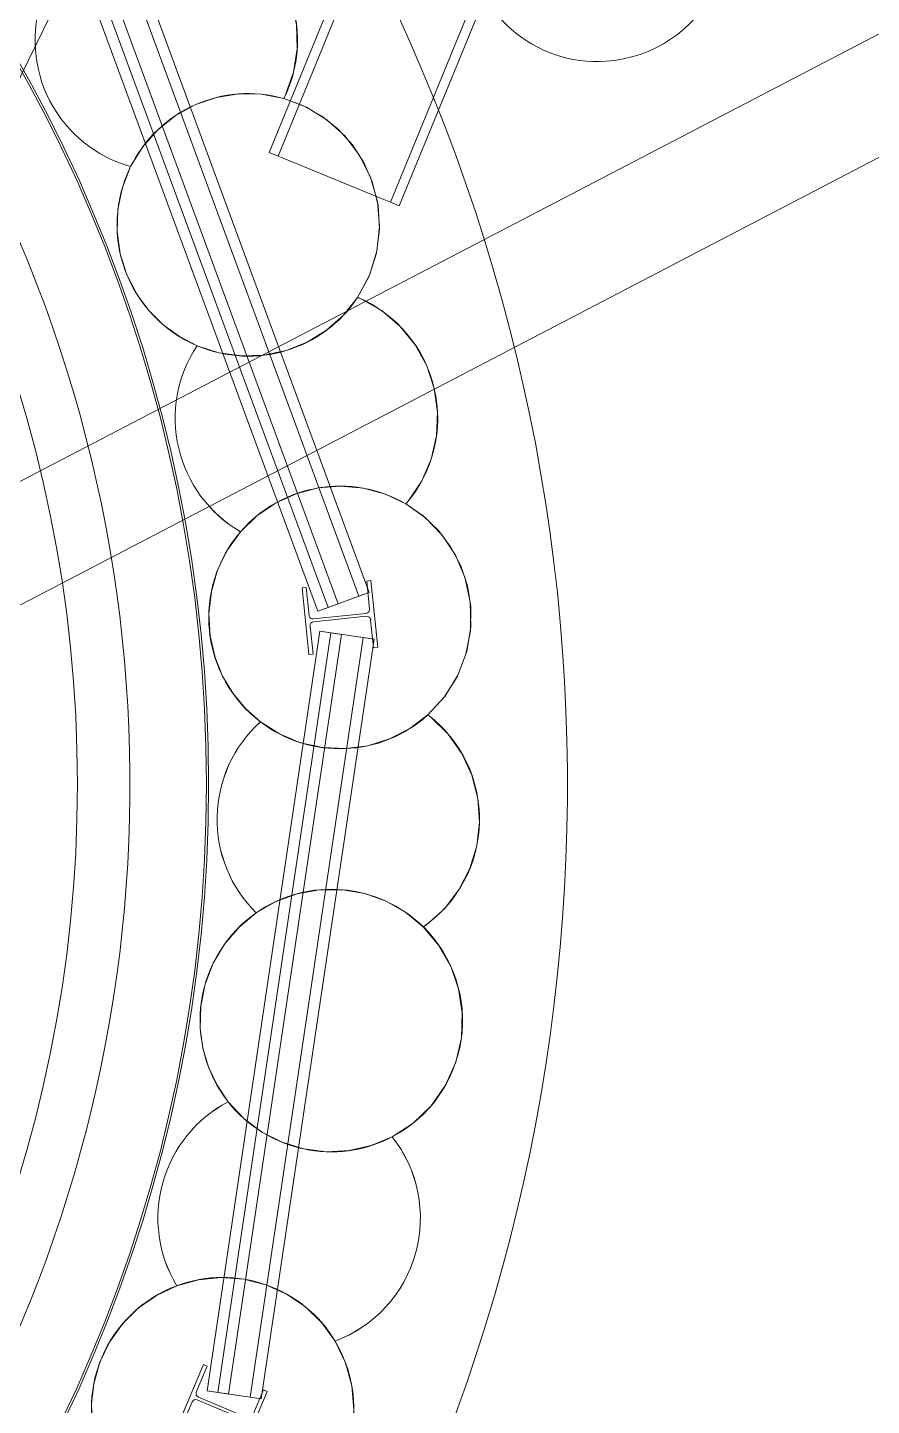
# Model space of a CAD drawing. Header units: metres. Extents: x 1753726 to 1755216, y 5920592 to 5921703.
# Drawn here: x 1754216.461 to 1754218.39, y 5920998.834 to 5921001.983 of the extents above; entities that cross this region are included whole.
import ezdxf

# ---------------------------------------------------------------- set-up
doc = ezdxf.new("R2010")
doc.units = ezdxf.units.M
doc.linetypes.add('HIDDEN2', pattern=[4.7625, 3.175, -1.5875])
for name, color, linetype, lineweight in [('A-FLOR-____-OTLN', 9, 'Continuous', 9), ('A-WALL-____-OTLN', 2, 'Continuous', 9), ('P-PIPE-____-OTLN', 6, 'HIDDEN2', 18), ('S-BEAM-____-OTLN', 7, 'Continuous', 9), ('S-FNDN-____-OTLN', 7, 'Continuous', 9)]:
    doc.layers.add(name, color=color, linetype=linetype, lineweight=lineweight)

# ---------------------------------------------------------------- blocks, each defined once
blk = doc.blocks.new('308492-ARUP-TUTB-MOD-0001_rvt-1-X-ARUP-GL-HERNE_BAY_ALIGNMENT')
at = {"layer": 'P-PIPE-____-OTLN'}
for p, q in [((1754215.6123, 5921000.5124), (1754520.6435, 5921159.3324)), ((1754215.7277, 5921000.2906), (1754520.759, 5921159.1107)), ((1754215.37, 5920999.6803), (1754222.6642, 5921014.5456))]:
    blk.add_line(p, q, dxfattribs=at)
blk = doc.blocks.new('Arup_Beam_Steel I Section_UC_AU1 - 150UC30-4392436-X-ARUP-GL-HERNE_BAY_ALIGNMENT')
at = {"layer": 'S-BEAM-____-OTLN'}
for p, q in [((1754217.2455, 5921000.7188), (1754217.2362, 5921000.7178)), ((1754217.2362, 5921000.7178), (1754217.2455, 5921000.7188)), ((1754217.2614, 5921000.5666), (1754217.2455, 5921000.7188)), ((1754217.2455, 5921000.7188), (1754217.2614, 5921000.5666)), ((1754217.0977, 5921000.7034), (1754217.0884, 5921000.7024)), ((1754217.0884, 5921000.7024), (1754217.0977, 5921000.7034)), ((1754217.0884, 5921000.7024), (1754217.1042, 5921000.5502)), ((1754217.1042, 5921000.5502), (1754217.0884, 5921000.7024)), ((1754217.1044, 5921000.6394), (1754217.0977, 5921000.7034)), ((1754217.0977, 5921000.7034), (1754217.1044, 5921000.6394)), ((1754217.2362, 5921000.7178), (1754217.2428, 5921000.6538)), ((1754217.2428, 5921000.6538), (1754217.2362, 5921000.7178)), ((1754217.2349, 5921000.6441), (1754217.1141, 5921000.6315)), ((1754217.1141, 5921000.6315), (1754217.2349, 5921000.6441)), ((1754217.1148, 5921000.6249), (1754217.2356, 5921000.6375)), ((1754217.2356, 5921000.6375), (1754217.1148, 5921000.6249)), ((1754217.2453, 5921000.6296), (1754217.252, 5921000.5656)), ((1754217.252, 5921000.5656), (1754217.2453, 5921000.6296)), ((1754217.1136, 5921000.5512), (1754217.1069, 5921000.6151)), ((1754217.1069, 5921000.6151), (1754217.1136, 5921000.5512)), ((1754217.252, 5921000.5656), (1754217.2614, 5921000.5666)), ((1754217.2614, 5921000.5666), (1754217.252, 5921000.5656)), ((1754217.1042, 5921000.5502), (1754217.1136, 5921000.5512)), ((1754217.1136, 5921000.5512), (1754217.1042, 5921000.5502))]:
    blk.add_line(p, q, dxfattribs=at)
for centre, major_axis, start_param, end_param in [((1754217.1132, 5921000.6403), (-0.00805, 0.00379), 0.543324, 2.114121), ((1754217.1132, 5921000.6403), (-0.00805, 0.00379), 0.543324, 2.114121), ((1754217.1157, 5921000.6161), (-0.00805, 0.00379), 5.255713, 6.826509), ((1754217.1157, 5921000.6161), (-0.00805, 0.00379), 5.255713, 6.826509), ((1754217.234, 5921000.6529), (-0.00748, 0.00482), 2.247247, 3.818043), ((1754217.234, 5921000.6529), (-0.00748, 0.00482), 2.247247, 3.818043), ((1754217.2365, 5921000.6286), (-0.00805, 0.00379), 3.684917, 5.255713), ((1754217.2365, 5921000.6286), (-0.00805, 0.00379), 3.684917, 5.255713)]:
    blk.add_ellipse(centre, major_axis=major_axis, ratio=1, start_param=start_param, end_param=end_param, dxfattribs=at)
blk = doc.blocks.new('Arup_Beam_Steel I Section_UC_AU1 - 150UC30-4392437-X-ARUP-GL-HERNE_BAY_ALIGNMENT')
at = {"layer": 'S-BEAM-____-OTLN'}
for p, q in [((1754216.8631, 5920998.9277), (1754216.8037, 5920998.7867)), ((1754216.8037, 5920998.7867), (1754216.8631, 5920998.9277)), ((1754216.8718, 5920998.924), (1754216.8631, 5920998.9277)), ((1754216.8631, 5920998.9277), (1754216.8718, 5920998.924)), ((1754216.8468, 5920998.8648), (1754216.8718, 5920998.924)), ((1754216.8718, 5920998.924), (1754216.8468, 5920998.8648)), ((1754216.9493, 5920998.7253), (1754217.0087, 5920998.8663)), ((1754217.0087, 5920998.8663), (1754216.9493, 5920998.7253)), ((1754217, 5920998.87), (1754216.9751, 5920998.8107)), ((1754216.9751, 5920998.8107), (1754217, 5920998.87)), ((1754217.0087, 5920998.8663), (1754217, 5920998.87)), ((1754217, 5920998.87), (1754217.0087, 5920998.8663)), ((1754216.8124, 5920998.783), (1754216.8373, 5920998.8423)), ((1754216.8373, 5920998.8423), (1754216.8124, 5920998.783)), ((1754216.849, 5920998.847), (1754216.9609, 5920998.7999)), ((1754216.9609, 5920998.7999), (1754216.849, 5920998.847)), ((1754216.9634, 5920998.806), (1754216.8515, 5920998.8531)), ((1754216.8515, 5920998.8531), (1754216.9634, 5920998.806)), ((1754216.8037, 5920998.7867), (1754216.8124, 5920998.783)), ((1754216.8124, 5920998.783), (1754216.8037, 5920998.7867)), ((1754216.9656, 5920998.7882), (1754216.9406, 5920998.729)), ((1754216.9406, 5920998.729), (1754216.9656, 5920998.7882)), ((1754216.9406, 5920998.729), (1754216.9493, 5920998.7253)), ((1754216.9493, 5920998.7253), (1754216.9406, 5920998.729))]:
    blk.add_line(p, q, dxfattribs=at)
for centre, major_axis, start_param, end_param in [((1754216.855, 5920998.8613), (-0.00738, 0.00497), 0.193278, 1.764074), ((1754216.855, 5920998.8613), (-0.00738, 0.00497), 0.193278, 1.764074), ((1754216.8455, 5920998.8388), (-0.00738, 0.00497), 4.905667, 6.476463), ((1754216.8455, 5920998.8388), (-0.00738, 0.00497), 4.905667, 6.476463), ((1754216.9574, 5920998.7917), (-0.00738, 0.00497), 3.334871, 4.905667), ((1754216.9574, 5920998.7917), (-0.00738, 0.00497), 3.334871, 4.905667), ((1754216.9669, 5920998.8142), (0.00811, 0.00367), 3.888445, 5.459241), ((1754216.9669, 5920998.8142), (0.00811, 0.00367), 3.888445, 5.459241)]:
    blk.add_ellipse(centre, major_axis=major_axis, ratio=1, start_param=start_param, end_param=end_param, dxfattribs=at)
blk = doc.blocks.new('308492-ARUP-STTW-MOD-0400_rvt-1-X-ARUP-GL-HERNE_BAY_ALIGNMENT')
at = {"layer": 'A-FLOR-____-OTLN'}
for start, end in [(0, 180), (0, 180), (180, 0), (180, 0)]:
    blk.add_arc((1754213.52, 5921000.2536), 3.35, start, end, dxfattribs=at)
at = {"layer": 'A-WALL-____-OTLN'}
for p, q in [((1754217.2183, 5921000.6833), (1754216.6111, 5921002.3299)), ((1754217.2417, 5921000.692), (1754216.6346, 5921002.3386)), ((1754216.6346, 5921002.3386), (1754217.2417, 5921000.692)), ((1754216.5173, 5921002.2953), (1754217.1245, 5921000.6487)), ((1754217.1245, 5921000.6487), (1754216.5173, 5921002.2953)), ((1754216.5173, 5921002.2953), (1754217.1245, 5921000.6487)), ((1754217.1245, 5921000.6487), (1754216.5173, 5921002.2953)), ((1754216.5408, 5921002.304), (1754217.1479, 5921000.6574)), ((1754216.5642, 5921002.3126), (1754217.1714, 5921000.666)), ((1754217.1714, 5921000.666), (1754216.5642, 5921002.3126)), ((1754217.2417, 5921000.692), (1754217.1245, 5921000.6487)), ((1754217.2417, 5921000.692), (1754217.2183, 5921000.6833)), ((1754217.1714, 5921000.666), (1754217.1245, 5921000.6487)), ((1754217.1714, 5921000.666), (1754217.1245, 5921000.6487)), ((1754217.1479, 5921000.6574), (1754217.1245, 5921000.6487)), ((1754217.2183, 5921000.6833), (1754217.1479, 5921000.6574)), ((1754217.1294, 5921000.6035), (1754216.8713, 5920998.8676)), ((1754216.8713, 5920998.8676), (1754217.1294, 5921000.6035)), ((1754217.1294, 5921000.6035), (1754216.8713, 5920998.8676)), ((1754216.8713, 5920998.8676), (1754217.1294, 5921000.6035)), ((1754217.1541, 5921000.5998), (1754216.896, 5920998.8639)), ((1754217.1788, 5921000.5961), (1754216.9207, 5920998.8602)), ((1754216.9207, 5920998.8602), (1754217.1788, 5921000.5961)), ((1754217.1294, 5921000.6035), (1754217.253, 5921000.5851)), ((1754217.1294, 5921000.6035), (1754217.1541, 5921000.5998)), ((1754217.1294, 5921000.6035), (1754217.1788, 5921000.5961)), ((1754217.1788, 5921000.5961), (1754217.1294, 5921000.6035)), ((1754217.2283, 5921000.5888), (1754217.1541, 5921000.5998)), ((1754216.9702, 5920998.8529), (1754217.2283, 5921000.5888)), ((1754216.9949, 5920998.8492), (1754217.253, 5921000.5851)), ((1754217.253, 5921000.5851), (1754216.9949, 5920998.8492)), ((1754217.2283, 5921000.5888), (1754217.253, 5921000.5851)), ((1754216.9949, 5920998.8492), (1754216.8713, 5920998.8676)), ((1754216.896, 5920998.8639), (1754216.8713, 5920998.8676)), ((1754216.9207, 5920998.8602), (1754216.8713, 5920998.8676)), ((1754216.9207, 5920998.8602), (1754216.8713, 5920998.8676)), ((1754216.9702, 5920998.8529), (1754216.896, 5920998.8639)), ((1754216.9949, 5920998.8492), (1754216.9702, 5920998.8529))]:
    blk.add_line(p, q, dxfattribs=at)
at = {"layer": 'S-BEAM-____-OTLN'}
for radius, start, end in [(3.355, 0, 180), (3.355, 0, 180), (3.055, 0, 180), (3.055, 0, 180), (3.355, 180, 0), (3.355, 180, 0), (3.055, 180, 0), (3.055, 180, 0)]:
    blk.add_arc((1754213.52, 5921000.2536), radius, start, end, dxfattribs=at)
at = {"layer": 'S-FNDN-____-OTLN', "flags": 128}
for points in [[(1754216.8321, 5921002.2486), (1754216.8845, 5921002.234), (1754216.9335, 5921002.2101), (1754216.9773, 5921002.1778), (1754217.0146, 5921002.1381), (1754217.0441, 5921002.0923), (1754217.0648, 5921002.0419), (1754217.0761, 5921001.9886), (1754217.0775, 5921001.9341), (1754217.0691, 5921001.8803), (1754217.051, 5921001.8289)], [(1754217.051, 5921001.8289), (1754217.0691, 5921001.8803), (1754217.0775, 5921001.9341), (1754217.0761, 5921001.9886), (1754217.0648, 5921002.0419), (1754217.0441, 5921002.0923), (1754217.0146, 5921002.1381), (1754216.9773, 5921002.1778), (1754216.9335, 5921002.2101), (1754216.8845, 5921002.234), (1754216.8321, 5921002.2486)], [(1754216.6966, 5921001.6647), (1754216.7236, 5921001.7091), (1754216.7578, 5921001.7482), (1754216.7983, 5921001.7808), (1754216.8437, 5921001.8059), (1754216.8928, 5921001.8228), (1754216.9441, 5921001.831), (1754216.996, 5921001.8302), (1754217.047, 5921001.8205)], [(1754217.047, 5921001.8205), (1754216.996, 5921001.8302), (1754216.9441, 5921001.831), (1754216.8928, 5921001.8228), (1754216.8437, 5921001.8059), (1754216.7983, 5921001.7808), (1754216.7578, 5921001.7482), (1754216.7236, 5921001.7091), (1754216.6966, 5921001.6647)], [(1754217.051, 5921001.8289), (1754217.047, 5921001.8205)], [(1754217.047, 5921001.8205), (1754217.051, 5921001.8289)], [(1754217.047, 5921001.8205), (1754217.0921, 5921001.8037), (1754217.1338, 5921001.7801), (1754217.1713, 5921001.7501), (1754217.2035, 5921001.7145), (1754217.2296, 5921001.6742), (1754217.2489, 5921001.6302)], [(1754217.2489, 5921001.6302), (1754217.2296, 5921001.6742), (1754217.2035, 5921001.7145), (1754217.1713, 5921001.7501), (1754217.1338, 5921001.7801), (1754217.0921, 5921001.8037), (1754217.047, 5921001.8205)], [(1754217.047, 5921001.8205), (1754217.0983, 5921001.8008), (1754217.1451, 5921001.772), (1754217.1859, 5921001.7353), (1754217.2194, 5921001.6916)], [(1754217.2194, 5921001.6916), (1754217.1859, 5921001.7353), (1754217.1451, 5921001.772), (1754217.0983, 5921001.8008), (1754217.047, 5921001.8205)], [(1754216.7117, 5921001.3718), (1754216.6883, 5921001.4172), (1754216.6729, 5921001.4658), (1754216.6659, 5921001.5163), (1754216.6676, 5921001.5673), (1754216.678, 5921001.6173), (1754216.6966, 5921001.6647)], [(1754216.6966, 5921001.6647), (1754216.678, 5921001.6173), (1754216.6676, 5921001.5673), (1754216.6659, 5921001.5163), (1754216.6729, 5921001.4658), (1754216.6883, 5921001.4172), (1754216.7117, 5921001.3718)], [(1754217.2194, 5921001.6916), (1754217.2451, 5921001.6405), (1754217.2607, 5921001.5854), (1754217.2655, 5921001.5283), (1754217.2594, 5921001.4713), (1754217.2426, 5921001.4166), (1754217.2156, 5921001.366)], [(1754217.2156, 5921001.366), (1754217.2426, 5921001.4166), (1754217.2594, 5921001.4713), (1754217.2655, 5921001.5283), (1754217.2607, 5921001.5854), (1754217.2451, 5921001.6405), (1754217.2194, 5921001.6916)], [(1754217.2489, 5921001.6302), (1754217.2621, 5921001.5767), (1754217.2654, 5921001.5217), (1754217.2585, 5921001.4671), (1754217.2417, 5921001.4146), (1754217.2156, 5921001.3661)], [(1754217.2156, 5921001.3661), (1754217.2417, 5921001.4146), (1754217.2585, 5921001.4671), (1754217.2654, 5921001.5217), (1754217.2621, 5921001.5767), (1754217.2489, 5921001.6302)], [(1754216.8485, 5921001.2555), (1754216.808, 5921001.2764), (1754216.7712, 5921001.3032), (1754216.7389, 5921001.3352), (1754216.7117, 5921001.3718)], [(1754216.7117, 5921001.3718), (1754216.7389, 5921001.3352), (1754216.7712, 5921001.3032), (1754216.808, 5921001.2764), (1754216.8485, 5921001.2555)], [(1754217.2156, 5921001.366), (1754217.1833, 5921001.3254), (1754217.1445, 5921001.2909), (1754217.1003, 5921001.2637), (1754217.052, 5921001.2445), (1754217.0012, 5921001.2339), (1754216.9493, 5921001.2322), (1754216.8979, 5921001.2395), (1754216.8485, 5921001.2555)], [(1754216.8485, 5921001.2555), (1754216.8979, 5921001.2395), (1754216.9493, 5921001.2322), (1754217.0012, 5921001.2339), (1754217.052, 5921001.2445), (1754217.1003, 5921001.2637), (1754217.1445, 5921001.2909), (1754217.1833, 5921001.3254), (1754217.2156, 5921001.366)], [(1754217.2156, 5921001.3661), (1754217.2242, 5921001.3622)], [(1754217.2242, 5921001.3622), (1754217.2156, 5921001.3661)], [(1754217.2242, 5921001.3622), (1754217.2714, 5921001.3351), (1754217.3129, 5921001.2998), (1754217.3473, 5921001.2576), (1754217.3736, 5921001.2098), (1754217.3907, 5921001.1581), (1754217.3983, 5921001.1041), (1754217.3959, 5921001.0497), (1754217.3837, 5921000.9966), (1754217.3622, 5921000.9465), (1754217.332, 5921000.9013)], [(1754217.332, 5921000.9013), (1754217.3622, 5921000.9465), (1754217.3837, 5921000.9966), (1754217.3959, 5921001.0497), (1754217.3983, 5921001.1041), (1754217.3907, 5921001.1581), (1754217.3736, 5921001.2098), (1754217.3473, 5921001.2576), (1754217.3129, 5921001.2998), (1754217.2714, 5921001.3351), (1754217.2242, 5921001.3622)], [(1754216.9478, 5921000.8304), (1754216.985, 5921000.8667), (1754217.0279, 5921000.896), (1754217.0752, 5921000.9175), (1754217.1254, 5921000.9306), (1754217.1772, 5921000.9347), (1754217.2289, 5921000.9299), (1754217.279, 5921000.9162), (1754217.3259, 5921000.8941)], [(1754217.3259, 5921000.8941), (1754217.279, 5921000.9162), (1754217.2289, 5921000.9299), (1754217.1772, 5921000.9347), (1754217.1254, 5921000.9306), (1754217.0752, 5921000.9175), (1754217.0279, 5921000.896), (1754216.985, 5921000.8667), (1754216.9478, 5921000.8304)], [(1754217.3259, 5921000.8941), (1754217.3707, 5921000.8623), (1754217.4089, 5921000.8228), (1754217.4393, 5921000.777), (1754217.4608, 5921000.7265)], [(1754217.4608, 5921000.7265), (1754217.4393, 5921000.777), (1754217.4089, 5921000.8228), (1754217.3707, 5921000.8623), (1754217.3259, 5921000.8941)], [(1754217.332, 5921000.9013), (1754217.326, 5921000.8941)], [(1754217.326, 5921000.8941), (1754217.332, 5921000.9013)], [(1754217.326, 5921000.8941), (1754217.3654, 5921000.8667), (1754217.4, 5921000.8334), (1754217.4288, 5921000.795), (1754217.4511, 5921000.7525), (1754217.4664, 5921000.707), (1754217.4742, 5921000.6597)], [(1754217.4742, 5921000.6597), (1754217.4664, 5921000.707), (1754217.4511, 5921000.7525), (1754217.4288, 5921000.795), (1754217.4, 5921000.8334), (1754217.3654, 5921000.8667), (1754217.326, 5921000.8941)], [(1754216.8896, 5921000.543), (1754216.8782, 5921000.5927), (1754216.8754, 5921000.6436), (1754216.8812, 5921000.6943), (1754216.8955, 5921000.7433), (1754216.918, 5921000.7891), (1754216.9478, 5921000.8304)], [(1754216.9478, 5921000.8304), (1754216.918, 5921000.7891), (1754216.8955, 5921000.7433), (1754216.8812, 5921000.6943), (1754216.8754, 5921000.6436), (1754216.8782, 5921000.5927), (1754216.8896, 5921000.543)], [(1754217.4608, 5921000.7265), (1754217.4731, 5921000.6705), (1754217.4745, 5921000.6133), (1754217.4649, 5921000.5568), (1754217.4448, 5921000.5031), (1754217.4149, 5921000.4543), (1754217.3762, 5921000.412)], [(1754217.3762, 5921000.412), (1754217.4149, 5921000.4543), (1754217.4448, 5921000.5031), (1754217.4649, 5921000.5568), (1754217.4745, 5921000.6133), (1754217.4731, 5921000.6705), (1754217.4608, 5921000.7265)], [(1754217.4742, 5921000.6597), (1754217.4737, 5921000.6045), (1754217.4632, 5921000.5505), (1754217.4429, 5921000.4992), (1754217.4136, 5921000.4526), (1754217.3763, 5921000.412)], [(1754217.3763, 5921000.412), (1754217.4136, 5921000.4526), (1754217.4429, 5921000.4992), (1754217.4632, 5921000.5505), (1754217.4737, 5921000.6045), (1754217.4742, 5921000.6597)], [(1754216.9932, 5921000.3963), (1754216.9592, 5921000.4266), (1754216.9302, 5921000.4617), (1754216.9068, 5921000.5007), (1754216.8896, 5921000.543)], [(1754216.8896, 5921000.543), (1754216.9068, 5921000.5007), (1754216.9302, 5921000.4617), (1754216.9592, 5921000.4266), (1754216.9932, 5921000.3963)], [(1754217.3762, 5921000.412), (1754217.3348, 5921000.3807), (1754217.2887, 5921000.357), (1754217.2391, 5921000.3416), (1754217.1876, 5921000.335), (1754217.1357, 5921000.3373), (1754217.085, 5921000.3486), (1754217.037, 5921000.3685), (1754216.9932, 5921000.3963)], [(1754216.9932, 5921000.3963), (1754217.037, 5921000.3685), (1754217.085, 5921000.3486), (1754217.1357, 5921000.3373), (1754217.1876, 5921000.335), (1754217.2391, 5921000.3416), (1754217.2887, 5921000.357), (1754217.3348, 5921000.3807), (1754217.3762, 5921000.412)], [(1754217.3836, 5921000.4062), (1754217.4225, 5921000.3682), (1754217.454, 5921000.3237), (1754217.4768, 5921000.2742), (1754217.4904, 5921000.2214), (1754217.4941, 5921000.1671), (1754217.488, 5921000.1129), (1754217.4722, 5921000.0608), (1754217.4472, 5921000.0124), (1754217.4139, 5920999.9693), (1754217.3734, 5920999.933)], [(1754217.3734, 5920999.933), (1754217.4139, 5920999.9693), (1754217.4472, 5921000.0124), (1754217.4722, 5921000.0608), (1754217.488, 5921000.1129), (1754217.4941, 5921000.1671), (1754217.4904, 5921000.2214), (1754217.4768, 5921000.2742), (1754217.454, 5921000.3237), (1754217.4225, 5921000.3682), (1754217.3836, 5921000.4062)], [(1754217.3763, 5921000.412), (1754217.3836, 5921000.4062)], [(1754217.3836, 5921000.4062), (1754217.3763, 5921000.412)], [(1754216.9837, 5920999.9598), (1754217.0287, 5920999.9857), (1754217.0775, 5921000.0035), (1754217.1287, 5921000.0126), (1754217.1806, 5921000.0127), (1754217.2318, 5921000.0038), (1754217.2806, 5920999.9863), (1754217.3257, 5920999.9606), (1754217.3657, 5920999.9275)], [(1754217.3657, 5920999.9275), (1754217.3257, 5920999.9606), (1754217.2806, 5920999.9863), (1754217.2318, 5921000.0038), (1754217.1806, 5921000.0127), (1754217.1287, 5921000.0126), (1754217.0775, 5921000.0035), (1754217.0287, 5920999.9857), (1754216.9837, 5920999.9598)], [(1754216.8558, 5920999.6959), (1754216.8571, 5920999.7469), (1754216.867, 5920999.797), (1754216.8853, 5920999.8446), (1754216.9114, 5920999.8884), (1754216.9445, 5920999.9272), (1754216.9837, 5920999.9598)], [(1754216.9837, 5920999.9598), (1754216.9445, 5920999.9272), (1754216.9114, 5920999.8884), (1754216.8853, 5920999.8446), (1754216.867, 5920999.797), (1754216.8571, 5920999.7469), (1754216.8558, 5920999.6959)], [(1754217.3734, 5920999.933), (1754217.3658, 5920999.9275)], [(1754217.3658, 5920999.9275), (1754217.3734, 5920999.933)], [(1754217.3657, 5920999.9275), (1754217.4012, 5920999.8855), (1754217.4284, 5920999.8378), (1754217.4464, 5920999.7859), (1754217.4547, 5920999.7316)], [(1754217.4547, 5920999.7316), (1754217.4464, 5920999.7859), (1754217.4284, 5920999.8378), (1754217.4012, 5920999.8855), (1754217.3657, 5920999.9275)], [(1754217.4547, 5920999.7316), (1754217.4527, 5920999.6743), (1754217.4397, 5920999.6185), (1754217.4165, 5920999.5662), (1754217.3837, 5920999.5192), (1754217.3425, 5920999.4794), (1754217.2946, 5920999.4481)], [(1754217.2946, 5920999.4481), (1754217.3425, 5920999.4794), (1754217.3837, 5920999.5192), (1754217.4165, 5920999.5662), (1754217.4397, 5920999.6185), (1754217.4527, 5920999.6743), (1754217.4547, 5920999.7316)], [(1754216.9196, 5920999.5281), (1754216.8942, 5920999.5659), (1754216.8749, 5920999.6071), (1754216.8619, 5920999.6507), (1754216.8558, 5920999.6959)], [(1754216.8558, 5920999.6959), (1754216.8619, 5920999.6507), (1754216.8749, 5920999.6071), (1754216.8942, 5920999.5659), (1754216.9196, 5920999.5281)], [(1754217.2946, 5920999.4481), (1754217.2467, 5920999.428), (1754217.196, 5920999.4165), (1754217.1442, 5920999.4139), (1754217.0927, 5920999.4203), (1754217.043, 5920999.4355), (1754216.9967, 5920999.459), (1754216.9552, 5920999.4902), (1754216.9196, 5920999.5281)], [(1754216.9196, 5920999.5281), (1754216.9552, 5920999.4902), (1754216.9967, 5920999.459), (1754217.043, 5920999.4355), (1754217.0927, 5920999.4203), (1754217.1442, 5920999.4139), (1754217.196, 5920999.4165), (1754217.2467, 5920999.428), (1754217.2946, 5920999.4481)], [(1754216.8019, 5920999.1077), (1754216.8519, 5920999.1216), (1754216.9036, 5920999.1266), (1754216.9554, 5920999.1227), (1754217.0058, 5920999.1099), (1754217.0531, 5920999.0886), (1754217.0961, 5920999.0595), (1754217.1334, 5920999.0234), (1754217.1639, 5920998.9814)], [(1754217.1639, 5920998.9814), (1754217.1334, 5920999.0234), (1754217.0961, 5920999.0595), (1754217.0531, 5920999.0886), (1754217.0058, 5920999.1099), (1754216.9554, 5920999.1227), (1754216.9036, 5920999.1266), (1754216.8519, 5920999.1216), (1754216.8019, 5920999.1077)], [(1754216.6124, 5920998.8838), (1754216.6263, 5920998.9329), (1754216.6484, 5920998.9789), (1754216.6779, 5920999.0205), (1754216.7141, 5920999.0565), (1754216.7558, 5920999.0858), (1754216.8019, 5920999.1077)], [(1754216.8019, 5920999.1077), (1754216.7558, 5920999.0858), (1754216.7141, 5920999.0565), (1754216.6779, 5920999.0205), (1754216.6484, 5920998.9789), (1754216.6263, 5920998.9329), (1754216.6124, 5920998.8838)], [(1754217.1639, 5920998.9814), (1754217.1878, 5920998.9319), (1754217.2023, 5920998.8789), (1754217.2069, 5920998.8241), (1754217.2014, 5920998.7695)], [(1754217.2014, 5920998.7695), (1754217.2069, 5920998.8241), (1754217.2023, 5920998.8789), (1754217.1878, 5920998.9319), (1754217.1639, 5920998.9814)], [(1754216.6325, 5920998.7054), (1754216.6173, 5920998.7484), (1754216.6088, 5920998.7931), (1754216.6071, 5920998.8386), (1754216.6124, 5920998.8838)], [(1754216.6124, 5920998.8838), (1754216.6071, 5920998.8386), (1754216.6088, 5920998.7931), (1754216.6173, 5920998.7484), (1754216.6325, 5920998.7054)]]:
    blk.add_lwpolyline(points, dxfattribs=at)
at = {"layer": 'S-FNDN-____-OTLN'}
for centre, radius, start, end in [((1754213.5201, 5921000.2533), 4.175, 23.9577, 203.9577), ((1754213.5201, 5921000.2533), 4.175, 23.9577, 203.9577), ((1754216.7781, 5921001.9535), 0.3, 333.677, 81.4383), ((1754216.7781, 5921001.9535), 0.3, 333.677, 81.4383), ((1754216.7781, 5921001.9535), 0.3, 160.877, 254.2383), ((1754216.7781, 5921001.9535), 0.3, 160.877, 254.2383), ((1754216.7781, 5921001.9535), 0.3, 160.877, 254.2383), ((1754216.7781, 5921001.9535), 0.3, 160.877, 254.2383), ((1754213.5201, 5921000.2533), 4.175, 203.9577, 23.9577), ((1754213.5201, 5921000.2533), 4.175, 203.9577, 23.9577), ((1754216.9655, 5921001.5317), 0.3, 74.2383, 153.677), ((1754216.9655, 5921001.5317), 0.3, 74.2383, 153.677), ((1754216.9655, 5921001.5317), 0.3, 153.677, 247.0383), ((1754216.9655, 5921001.5317), 0.3, 153.677, 247.0383), ((1754213.5201, 5921000.2533), 3.175, 203.9577, 23.9577), ((1754213.5201, 5921000.2533), 3.175, 203.9577, 23.9577), ((1754216.9655, 5921001.5317), 0.3, 247.0383, 326.477), ((1754217.0986, 5921001.0898), 0.3, 319.277, 67.0383), ((1754217.1752, 5921000.6347), 0.3, 59.8383, 139.277), ((1754217.1752, 5921000.6347), 0.3, 139.277, 232.6383), ((1754217.1752, 5921000.6347), 0.3, 139.277, 232.6383), ((1754217.1752, 5921000.6347), 0.3, 232.6383, 312.077), ((1754217.1553, 5920999.7137), 0.3, 45.4383, 124.877), ((1754217.1553, 5920999.7137), 0.3, 124.877, 218.2383), ((1754217.1553, 5920999.7137), 0.3, 297.677, 45.4383), ((1754217.1553, 5920999.7137), 0.3, 218.2383, 297.677)]:
    blk.add_arc(centre, radius, start, end, dxfattribs=at)
for centre, major_axis, start_param, end_param in [((1754216.9655, 5921001.5317), (0.2643, 0.1419), 3.818777, 5.205244), ((1754217.0986, 5921001.0898), (-0.2338, 0.188), 3.107968, 4.988758), ((1754217.0986, 5921001.0898), (0.183, 0.2377), 1.641619, 3.271081), ((1754217.0986, 5921001.0898), (0.1502, 0.2597), 1.510077, 3.139539), ((1754217.0986, 5921001.0898), (0.183, 0.2377), 1.641619, 3.271081), ((1754217.0986, 5921001.0898), (0.1502, 0.2597), 1.510077, 3.139539), ((1754217.1752, 5921000.6347), (0.138, 0.2664), 6.234629, 7.621096), ((1754217.1752, 5921000.6347), (-0.133, 0.2689), 2.030152, 3.416619), ((1754217.1942, 5921000.1736), (-0.2258, 0.1975), 2.898256, 4.779046), ((1754217.1942, 5921000.1736), (-0.1346, 0.2681), 3.285077, 5.165866), ((1754217.1942, 5921000.1736), (0.2767, 0.1159), 1.908654, 3.538117), ((1754217.1942, 5921000.1736), (0.2175, 0.2067), 1.545288, 3.174751), ((1754217.1942, 5921000.1736), (0.2767, 0.1159), 1.908654, 3.538117), ((1754217.1942, 5921000.1736), (0.2175, 0.2067), 1.545288, 3.174751), ((1754217.1553, 5920999.7137), (-0.1926, 0.23), 4.808379, 6.194846), ((1754217.1553, 5920999.7137), (0.0471, 0.2963), 0.766423, 2.395885), ((1754217.1553, 5920999.7137), (0.2313, 0.1911), 4.504918, 6.385708), ((1754217.059, 5920999.2624), (0.1784, 0.2412), 1.120082, 2.749544), ((1754217.059, 5920999.2624), (0.2913, 0.0718), 1.812324, 3.441786), ((1754217.059, 5920999.2624), (0.1784, 0.2412), 1.120082, 2.749544), ((1754217.059, 5920999.2624), (0.2913, 0.0718), 1.812324, 3.441786), ((1754217.1553, 5920999.7137), (0.1796, 0.2403), 2.88014, 4.266607), ((1754217.059, 5920999.2624), (-0.2326, 0.1895), 2.611717, 4.492507), ((1754217.059, 5920999.2624), (-0.089, 0.2865), 3.197799, 5.078589), ((1754217.059, 5920999.2624), (-0.2326, 0.1895), 2.611717, 4.492507), ((1754217.059, 5920999.2624), (-0.089, 0.2865), 3.197799, 5.078589), ((1754216.9069, 5920998.8267), (-0.2814, 0.1039), 4.036976, 5.423443), ((1754216.9069, 5920998.8267), (-0.2932, 0.0637), 3.897317, 5.283784), ((1754216.9069, 5920998.8267), (0.2348, 0.1867), 1.256511, 2.885974), ((1754216.9069, 5920998.8267), (0.2632, 0.1439), 1.427741, 3.057204), ((1754216.9069, 5920998.8267), (-0.2744, 0.1212), 2.218364, 4.099153), ((1754216.9069, 5920998.8267), (-0.2107, 0.2135), 2.594548, 4.475337)]:
    blk.add_ellipse(centre, major_axis=major_axis, ratio=1, start_param=start_param, end_param=end_param, dxfattribs=at)
at = {"layer": 'S-BEAM-____-OTLN'}
for name in ['Arup_Beam_Steel I Section_UC_AU1 - 150UC30-4392436-X-ARUP-GL-HERNE_BAY_ALIGNMENT', 'Arup_Beam_Steel I Section_UC_AU1 - 150UC30-4392437-X-ARUP-GL-HERNE_BAY_ALIGNMENT']:
    blk.add_blockref(name, (0, 0), dxfattribs=at)
blk = doc.blocks.new('Structural Foundation - Soft Pile - 600mm Dia-4342188-X-ARUP-GL-HERNE_BAY_ALIGNMENT')
at = {"layer": 'S-FNDN-____-OTLN'}
for start, end in [(0, 180), (0, 180), (180, 0), (180, 0)]:
    blk.add_arc((0, 0), 0.3, start, end, dxfattribs=at)
blk = doc.blocks.new('308492-ARUP-STTW-MOD-1300_rvt-1-X-ARUP-GL-HERNE_BAY_ALIGNMENT')
at = {"layer": 'S-BEAM-____-OTLN'}
for p, q in [((1754219.6172, 5921008.0474), (1754217.0135, 5921001.697)), ((1754219.6172, 5921008.0474), (1754217.0135, 5921001.697)), ((1754219.6373, 5921008.0391), (1754217.0335, 5921001.6887)), ((1754217.0335, 5921001.6887), (1754219.6373, 5921008.0391)), ((1754219.6373, 5921008.0391), (1754217.0335, 5921001.6887)), ((1754217.2904, 5921001.5834), (1754219.8777, 5921007.8936)), ((1754219.8777, 5921007.8936), (1754217.2904, 5921001.5834)), ((1754219.8777, 5921007.8936), (1754217.2904, 5921001.5834)), ((1754219.8952, 5921007.8791), (1754217.3105, 5921001.5752)), ((1754219.8952, 5921007.8791), (1754217.3105, 5921001.5752)), ((1754217.0335, 5921001.6887), (1754217.0135, 5921001.697)), ((1754217.0135, 5921001.697), (1754217.0335, 5921001.6887)), ((1754217.0488, 5921001.6825), (1754217.0335, 5921001.6887)), ((1754217.0488, 5921001.6825), (1754217.0335, 5921001.6887)), ((1754217.0488, 5921001.6825), (1754217.2751, 5921001.5897)), ((1754217.2751, 5921001.5897), (1754217.0488, 5921001.6825)), ((1754217.2904, 5921001.5834), (1754217.2751, 5921001.5897)), ((1754217.2904, 5921001.5834), (1754217.2751, 5921001.5897)), ((1754217.2904, 5921001.5834), (1754217.3105, 5921001.5752)), ((1754217.3105, 5921001.5752), (1754217.2904, 5921001.5834))]:
    blk.add_line(p, q, dxfattribs=at)
at = {"layer": 'S-FNDN-____-OTLN', "rotation": 93.86117389582215}
blk.add_blockref('Structural Foundation - Soft Pile - 600mm Dia-4342188-X-ARUP-GL-HERNE_BAY_ALIGNMENT', (1754217.7637, 5921002.2048), dxfattribs=at)
blk = doc.blocks.new('308492-ARUP-STPW-MOD-1900_rvt-1-X-ARUP-GL-HERNE_BAY_ALIGNMENT')
at = {"layer": 'A-FLOR-____-OTLN'}
for start, end in [(0, 180), (0, 180), (180, 0), (180, 0)]:
    blk.add_arc((1754213.52, 5921000.2536), 3.35, start, end, dxfattribs=at)

msp = doc.modelspace()

# ---------------------------------------------------------------- block references
for name in ['308492-ARUP-TUTB-MOD-0001_rvt-1-X-ARUP-GL-HERNE_BAY_ALIGNMENT', '308492-ARUP-STTW-MOD-1300_rvt-1-X-ARUP-GL-HERNE_BAY_ALIGNMENT', '308492-ARUP-STPW-MOD-1900_rvt-1-X-ARUP-GL-HERNE_BAY_ALIGNMENT', '308492-ARUP-STTW-MOD-0400_rvt-1-X-ARUP-GL-HERNE_BAY_ALIGNMENT']:
    msp.add_blockref(name, (0, 0))

doc.saveas('drawing.dxf')
